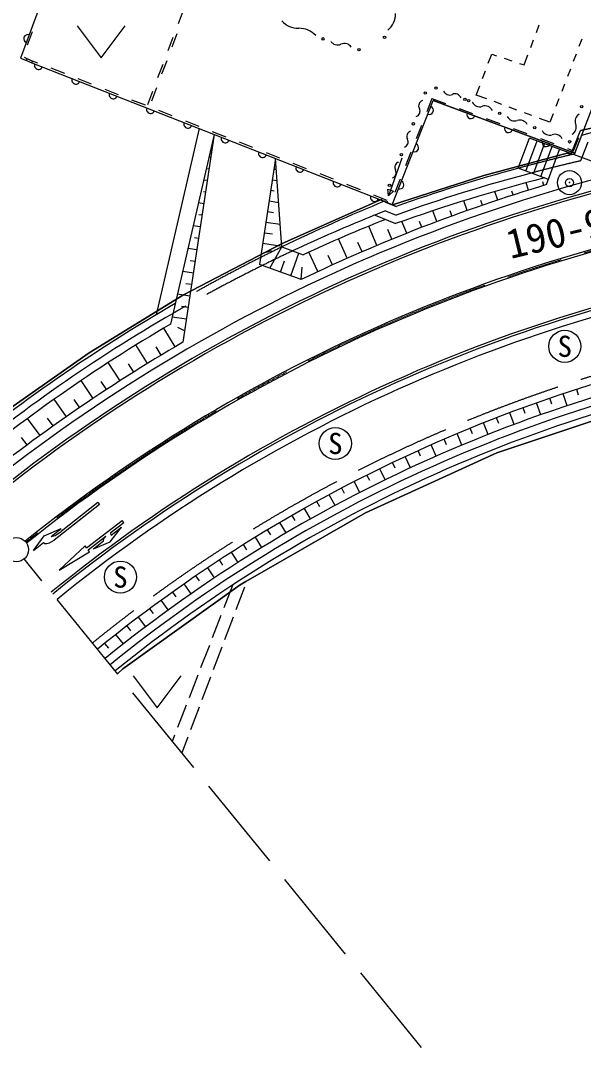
# Model space of a CAD drawing. Units: millimetres, scale not verified. Extents: x 40000 to 680000, y 20000 to 380000.
# Drawn here: x 255014 to 290086, y 235772 to 299787 of the extents above; entities that cross this region are included whole.
import ezdxf
from ezdxf.enums import TextEntityAlignment as Align

# ---------------------------------------------------------------- set-up
doc = ezdxf.new("R2010")
doc.units = ezdxf.units.MM
doc.header["$LTSCALE"] = 1000
doc.header["$PDMODE"] = 32
doc.header["$PDSIZE"] = 500
doc.linetypes.add('CHAIN', pattern=[18.5, 12, -1.5, 3.5, -1.5])
doc.linetypes.add('DASHED', pattern=[7.5, 6, -1.5])
for name, color, linetype, lineweight in [('M-BGD', 7, 'Continuous', 25), ('M-BGD-EXST', 7, 'Continuous', 25), ('M-BMK', 2, 'CHAIN', 13), ('M-BMK-OTRS', 5, 'Continuous', 25), ('M-BMK-ROW', 30, 'Continuous', 25), ('M-BMK-SRVR', 3, 'Continuous', 25), ('M-STR-STRC', 7, 'Continuous', 25)]:
    doc.layers.add(name, color=color, linetype=linetype, lineweight=lineweight)
doc.layers.add('M-OTRS', color=6, linetype='Continuous')
doc.styles.add('@ＭＳ ゴシック', font='')
doc.styles.add('ＭＳ ゴシック', font='')
doc.styles.get('@ＭＳ ゴシック').set_extended_font_data('@MS Gothic')
doc.styles.get('ＭＳ ゴシック').set_extended_font_data('MS Gothic')

msp = doc.modelspace()

# ---------------------------------------------------------------- linework, layer by layer
at = {"layer": 'M-BGD'}
for p, q in [((265149, 300423), (264830, 299581)), ((255445, 298269), (255757, 299114)), ((264757, 298966), (264439, 298124)), ((287152, 299045), (287327, 299514)), ((264511, 298739), (264193, 297898)), ((286801, 298109), (286977, 298577)), ((289987, 298632), (289808, 298165)), ((284156, 297120), (284371, 297692)), ((284371, 297692), (284671, 297592)), ((289628, 297698), (289449, 297231)), ((255430, 297409), (255256, 297479)), ((255384, 297298), (255430, 297409)), ((255764, 297264), (255430, 297409)), ((255718, 297153), (255764, 297264)), ((256088, 297137), (255764, 297264)), ((263874, 297056), (263555, 296214)), ((264120, 297283), (263801, 296441)), ((285145, 297433), (285619, 297275)), ((286094, 297117), (286393, 297017)), ((286393, 297017), (286626, 297640)), ((257764, 296478), (256926, 296808)), ((283803, 296184), (283979, 296652)), ((289269, 296765), (289090, 296298)), ((259439, 295820), (258601, 296149)), ((288910, 295831), (288731, 295365)), ((261114, 295161), (260276, 295490)), ((263237, 295373), (262918, 294531)), ((263483, 295599), (263164, 294758)), ((283411, 295145), (283627, 295717)), ((284061, 294904), (283411, 295145)), ((262789, 294503), (261952, 294832)), ((280649, 294924), (280318, 294088)), ((280649, 294924), (281493, 294613)), ((280727, 294794), (289542, 291513)), ((284998, 294555), (284530, 294730)), ((288551, 294898), (288372, 294431)), ((264464, 293844), (263627, 294173)), ((282338, 294301), (283182, 293989)), ((285936, 294207), (285467, 294381)), ((286873, 293859), (286405, 294033)), ((288192, 293965), (287992, 293444)), ((266140, 293185), (265302, 293515)), ((279987, 293251), (279655, 292414)), ((284026, 293677), (284870, 293366)), ((287992, 293444), (287342, 293685)), ((266140, 293056), (263470, 281448)), ((267081, 292686), (264363, 280865)), ((267081, 292686), (265128, 279731)), ((267815, 292527), (266977, 292856)), ((285715, 293054), (286559, 292742)), ((289971, 292629), (289530, 291468)), ((266972, 291967), (266948, 291970)), ((269490, 291868), (268652, 292197)), ((286028, 290580), (286726, 292455)), ((286497, 290406), (287195, 292280)), ((291623, 290632), (286726, 292455)), ((286966, 290231), (287663, 292106)), ((287403, 292430), (288248, 292118)), ((287434, 290057), (288132, 291931)), ((289472, 291666), (289795, 292506)), ((290349, 292214), (289980, 291244)), ((271165, 291210), (270328, 291539)), ((279324, 291577), (278993, 290740)), ((287783, 289559), (288600, 291757)), ((289092, 291807), (289472, 291666)), ((289547, 291511), (289530, 291468)), ((266864, 291247), (266754, 291263)), ((270900, 291185), (269904, 284581)), ((271295, 285671), (270900, 291185)), ((272840, 290551), (272003, 290880)), ((278778, 291209), (277946, 288851)), ((289980, 291244), (289903, 291042)), ((266755, 290527), (266676, 290539)), ((270800, 290525), (270874, 290513)), ((274515, 289892), (273678, 290222)), ((287903, 289883), (286028, 290580)), ((266647, 289807), (266427, 289841)), ((270701, 289864), (270998, 289819)), ((276191, 289234), (275353, 289563)), ((278662, 289903), (278331, 289067)), ((286656, 289217), (286511, 289675)), ((287617, 289512), (287552, 289723)), ((266538, 289088), (266410, 289107)), ((270601, 289204), (270819, 289171)), ((277543, 288702), (277028, 288904)), ((277894, 289267), (278247, 289142)), ((277946, 288851), (277894, 289267)), ((278247, 289142), (277946, 288851)), ((284742, 288600), (284563, 289130)), ((285698, 288913), (285617, 289160)), ((266430, 288368), (266099, 288418)), ((270502, 288543), (271096, 288454)), ((277496, 288592), (277543, 288702)), ((277860, 288561), (277543, 288702)), ((277758, 288475), (278410, 288200)), ((277827, 288444), (277874, 288555)), ((282841, 287946), (282625, 288547)), ((283790, 288278), (283691, 288561)), ((266321, 287648), (266129, 287677)), ((270402, 287883), (270768, 287828)), ((277107, 287664), (278380, 287128)), ((277755, 287934), (278407, 287659)), ((280952, 287256), (280696, 287927)), ((281895, 287606), (281777, 287924)), ((266213, 286928), (265772, 286995)), ((270302, 287222), (271194, 287088)), ((277216, 285767), (276704, 286969)), ((279077, 286529), (278778, 287270)), ((280013, 286897), (279875, 287250)), ((266104, 286209), (265857, 286246)), ((270203, 286562), (270717, 286484)), ((275370, 284969), (274828, 286176)), ((278145, 286152), (277897, 286751)), ((265996, 285489), (265445, 285572)), ((270103, 285902), (271292, 285722)), ((270552, 284345), (271295, 285671)), ((271295, 285671), (272625, 285186)), ((276291, 285372), (276034, 285961)), ((270004, 285241), (270649, 285456)), ((271847, 283873), (272361, 285283)), ((273539, 284135), (272968, 285345)), ((274453, 284556), (274186, 285137)), ((265887, 284769), (265586, 284815)), ((272495, 283637), (269904, 284581)), ((271200, 284109), (271456, 284814)), ((272495, 283637), (272560, 284405)), ((265779, 284049), (265118, 284149)), ((265670, 283330), (265314, 283383)), ((265562, 282610), (264790, 282726)), ((265453, 281890), (265048, 281951)), ((265345, 281170), (264463, 281303)), ((264648, 279439), (263945, 280619)), ((265236, 280451), (264803, 280656)), ((262926, 278398), (262201, 279564)), ((263784, 278923), (263459, 279457)), ((261224, 277324), (260479, 278472)), ((262065, 277877), (261738, 278391)), ((259544, 276216), (258781, 277345)), ((260381, 276774), (260038, 277293)), ((289783, 276431), (289664, 276796)), ((257885, 275077), (257106, 276183)), ((258712, 275651), (258358, 276162)), ((287420, 275210), (287155, 275948)), ((288114, 275879), (287988, 276239)), ((289077, 275776), (288825, 276521)), ((285774, 274613), (285495, 275342)), ((286455, 275294), (286324, 275649)), ((256233, 273927), (255455, 274987)), ((257050, 274515), (256701, 274999)), ((284139, 273984), (283848, 274705)), ((284808, 274676), (284670, 275028)), ((282517, 273324), (282213, 274037)), ((283173, 274027), (283029, 274375)), ((255422, 273331), (255067, 273805)), ((281551, 273347), (281401, 273690)), ((279942, 272635), (279786, 272975)), ((280907, 272633), (280591, 273337)), ((278347, 271892), (278184, 272228)), ((279311, 271910), (278983, 272605)), ((276767, 271118), (276597, 271451)), ((277730, 271157), (277389, 271843)), ((276162, 270373), (275810, 271051)), ((274610, 269559), (274246, 270228)), ((275201, 270314), (275026, 270643)), ((273652, 269479), (273470, 269806)), ((272118, 268614), (271930, 268938)), ((273074, 268715), (272698, 269375)), ((271554, 267842), (271166, 268493)), ((270602, 267720), (270407, 268041)), ((269103, 266797), (268901, 267115)), ((270051, 266939), (269652, 267581)), ((268566, 266008), (268155, 266641)), ((267098, 265048), (266677, 265671)), ((267622, 265844), (267414, 266159)), ((266160, 264863), (265944, 265176)), ((265650, 264059), (265217, 264673)), ((267701, 263189), (268243, 264588)), ((268965, 264461), (268434, 263058)), ((264717, 263854), (264494, 264164)), ((263294, 262817), (263064, 263124)), ((264220, 263043), (263776, 263648)), ((262811, 261999), (262356, 262594)), ((266978, 261325), (267521, 262723)), ((268258, 262590), (267727, 261187)), ((261891, 261752), (261653, 262057)), ((261421, 260928), (260956, 261514)), ((260509, 260661), (260263, 260963)), ((266255, 259460), (266798, 260858)), ((267550, 260719), (267020, 259316)), ((265533, 257595), (266075, 258994)), ((266843, 258848), (266313, 257445)), ((264810, 255730), (265352, 257129)), ((266136, 256978), (265606, 255574)), ((264474, 254864), (264629, 255264)), ((265429, 255107), (265064, 254139))]:
    msp.add_line(p, q, dxfattribs=at)
at = {"layer": 'M-BGD', "linetype": 'DASHED'}
msp.add_line((280002, 235772), (255236, 266223), dxfattribs=at)
at = {"layer": 'M-BGD'}
for points in [[(289542, 291513), (292511, 299225), (295551, 307000), (297639, 311804), (300146, 317852), (301697, 321894)], [(258060, 305692), (255014, 297448), (255384, 297298), (255718, 297153), (277496, 288592), (277827, 288444), (278159, 288306), (280727, 294794)], [(278410, 288200), (278159, 288306), (280727, 294794)], [(280727, 294794), (289547, 291511), (280727, 294794)]]:
    msp.add_lwpolyline(points, dxfattribs=at)
for centre in [(273860, 298645), (273860, 298645), (277692, 298733), (276099, 297979), (280232, 295267), (280906, 295575), (282697, 294882), (282929, 294787), (289977, 294419), (284873, 293997), (279489, 293348), (287049, 293113), (289225, 292228), (289225, 292228), (278746, 291430), (278002, 289512)]:
    msp.add_circle(centre, 75, dxfattribs=at)
for centre, radius, start, end in [((272323, 300695), 1389, 221.93788, 270.9221), ((277011, 300233), 1374, 310.45921, 359.71342), ((272368, 297917), 1389, 41.93788, 90.9221), ((255461, 298657), 250, 69.72526, 249.72526), ((274768, 298775), 509, 212.39878, 294.47585), ((275190, 297849), 509, 32.39878, 114.47585), ((256135, 296990), 250, 158.53791, 338.53791), ((258462, 296075), 250, 158.53791, 338.53791), ((260789, 295160), 250, 158.53791, 338.53791), ((281747, 295548), 405, 202.46876, 294.99607), ((282089, 294814), 405, 22.46876, 114.99607), ((280159, 294476), 342, 108.20158, 209.4381), ((283621, 294930), 517, 207.19934, 288.55885), ((318273, 189388), 107050, 99.46219, 105.3301), ((263115, 294245), 250, 158.53791, 338.53791), ((279563, 294139), 342, 288.20158, 29.4381), ((280487, 294188), 250, 248.40721, 68.40721), ((283070, 293922), 250, 159.58677, 339.58677), ((283950, 293949), 517, 27.19934, 108.55885), ((290058, 293514), 495, 119.44486, 202.6683), ((265442, 293331), 250, 158.53791, 338.53791), ((285797, 294045), 517, 207.19934, 288.55885), ((286126, 293065), 517, 27.19934, 108.55885), ((289144, 293133), 495, 299.44486, 22.6683), ((279415, 292557), 342, 108.20158, 209.4381), ((285413, 293050), 250, 159.58677, 339.58677), ((287972, 293161), 517, 207.19934, 288.55885), ((288302, 292180), 517, 27.19934, 108.55885), ((317907, 189100), 104379, 99.23661, 129.09906), ((267769, 292416), 250, 158.53791, 338.53791), ((278820, 292221), 342, 288.20158, 29.4381), ((279567, 291863), 250, 248.40721, 68.40721), ((287756, 292178), 250, 159.58677, 339.58677), ((270095, 291501), 250, 158.53791, 338.53791), ((313967, 187758), 106550, 103.25847, 103.31057), ((272422, 290587), 250, 158.53791, 338.53791), ((278672, 290639), 342, 108.20158, 209.4381), ((278076, 290303), 342, 288.20158, 29.4381), ((313320, 190224), 103502, 104.826, 109.71367), ((313967, 187758), 106550, 105.20131, 109.49406), ((317911, 189088), 104891, 106.69268, 115.65713), ((274748, 289672), 250, 158.53791, 338.53791), ((313967, 187758), 105550, 104.43635, 109.70381), ((278647, 289539), 250, 248.40721, 68.40721), ((277075, 288757), 250, 158.53791, 338.53791), ((317277, 191101), 105156, 112.08942, 115.93029), ((314016, 195911), 98900, 111.91295, 115.16147), ((318273, 189388), 106550, 112.35049, 112.72826), ((314118, 195784), 98561, 111.65133, 114.89687), ((317859, 189223), 96000, 99.22132, 129.121), ((317277, 191101), 105156, 120.02707, 129.52094), ((314016, 195911), 98900, 120.03374, 129.83835), ((314118, 195784), 98561, 120.31944, 129.8407), ((317859, 189223), 92000, 99.22132, 129.12111), ((317911, 189088), 104891, 120.21335, 129.09677), ((317578, 189508), 90854, 99.07527, 129.09717), ((317578, 189508), 90354, 99.07527, 129.09704), ((317578, 189508), 89854, 99.07527, 129.0969)]:
    msp.add_arc(centre, radius, start, end, dxfattribs=at)
at = {"layer": 'M-BGD', "linetype": 'DASHED'}
for centre, radius, start, end in [((313967, 187758), 106550, 103.31057, 105.20131), ((313320, 190224), 103502, 103.07587, 104.826), ((317277, 191101), 105156, 115.93029, 120.02707), ((314016, 195911), 98900, 115.16147, 120.03374), ((317859, 189223), 92500, 99.22132, 129.12111)]:
    msp.add_arc(centre, radius, start, end, dxfattribs=at)
at = {"layer": 'M-BGD-EXST'}
for p, q in [((258535, 299455), (260035, 297455)), ((260035, 297455), (261535, 299455)), ((262022, 258943), (263522, 256943)), ((263522, 256943), (265022, 258943))]:
    msp.add_line(p, q, dxfattribs=at)
for centre in [(288921, 279480), (274626, 273422), (261235, 265096)]:
    msp.add_circle(centre, 1000, dxfattribs=at)
at = {"layer": 'M-BMK'}
msp.add_arc((317859, 189223), 100000, 99.22129, 128.69152, dxfattribs=at)
at = {"layer": 'M-BMK-OTRS'}
for p, q in [((289911, 292934), (298882, 294832)), ((289299, 291427), (289911, 292934)), ((283880, 290137), (289067, 291518)), ((289067, 291518), (289299, 291427)), ((278195, 288291), (283880, 290137)), ((271304, 285898), (277442, 288613)), ((277442, 288613), (278195, 288291)), ((265170, 282696), (271304, 285898)), ((259282, 279063), (265170, 282696)), ((253441, 274972), (259282, 279063)), ((293206, 275676), (284680, 272830)), ((284680, 272830), (276499, 269100)), ((276499, 269100), (269060, 264818)), ((268703, 264613), (261391, 259369)), ((269060, 264818), (268703, 264613)), ((261051, 259073), (261391, 259369))]:
    msp.add_line(p, q, dxfattribs=at)
at = {"layer": 'M-BMK-ROW'}
for p, q in [((298882, 294832), (289908, 292934)), ((289064, 291519), (283880, 290137)), ((289299, 291427), (289064, 291519)), ((283880, 290137), (278195, 288291)), ((277442, 288613), (271304, 285898)), ((278195, 288291), (277442, 288613)), ((271304, 285898), (265170, 282696)), ((265170, 282696), (259282, 279063)), ((259282, 279063), (253441, 274972)), ((284680, 272830), (293206, 275676)), ((276499, 269100), (284680, 272830)), ((269060, 264818), (276499, 269100)), ((261391, 259369), (268703, 264613)), ((268703, 264613), (269060, 264818)), ((261051, 259073), (261391, 259369))]:
    msp.add_line(p, q, dxfattribs=at)
at = {"layer": 'M-BMK-SRVR'}
for centre in [(289215, 289681), (254763, 266804)]:
    msp.add_circle(centre, 750, dxfattribs=at)
at = {"layer": 'M-OTRS'}
msp.add_point((289215, 289681), dxfattribs=at)
at = {"layer": 'M-STR-STRC'}
for p, q in [((259923, 269621), (257098, 267389)), ((259830, 269738), (257554, 267941)), ((259830, 269738), (259923, 269621)), ((259129, 266916), (261353, 268618)), ((260650, 267891), (261444, 268498)), ((261444, 268498), (261353, 268618)), ((255813, 266757), (256490, 267674)), ((256490, 267674), (257539, 268120)), ((256912, 267625), (257539, 268120)), ((256912, 267625), (257172, 267686)), ((257172, 267686), (257554, 267941)), ((259220, 266797), (260332, 267648)), ((260180, 267459), (260332, 267648)), ((260606, 267290), (261297, 268197)), ((260634, 267873), (260650, 267891)), ((260662, 267711), (260634, 267873)), ((260662, 267711), (261297, 268197)), ((255813, 266757), (256441, 267253)), ((256441, 267253), (256528, 267196)), ((256528, 267196), (256657, 267187)), ((256657, 267187), (256814, 267226)), ((256814, 267226), (257098, 267389)), ((259038, 267035), (257428, 265520)), ((259129, 266916), (259038, 267035)), ((259550, 266860), (260185, 267346)), ((259550, 266860), (260606, 267290)), ((260185, 267346), (260180, 267459)), ((257428, 265520), (259312, 266678)), ((259312, 266678), (259220, 266797))]:
    msp.add_line(p, q, dxfattribs=at)
for radius, end in [(103575, 129.12112), (103425, 129.12112), (100075, 128.69371), (99925, 128.6934), (96575, 129.121), (96425, 129.121)]:
    msp.add_arc((317859, 189223), radius, 99.22132, end, dxfattribs=at)

# ---------------------------------------------------------------- texts
at = {"layer": 'M-BGD-EXST', "style": 'ＭＳ ゴシック'}
for p in [(288921, 279480), (274626, 273422), (261235, 265096)]:
    msp.add_text('S', height=1320, dxfattribs=at).set_placement(p, align=Align.MIDDLE_CENTER)
at = {"layer": 'M-BMK-SRVR', "style": '@ＭＳ ゴシック'}
msp.add_text('190-9-0-2', height=1833, rotation=13.601, dxfattribs=at).set_placement((290775, 287127), align=Align.MIDDLE_CENTER)

doc.saveas('drawing.dxf')
